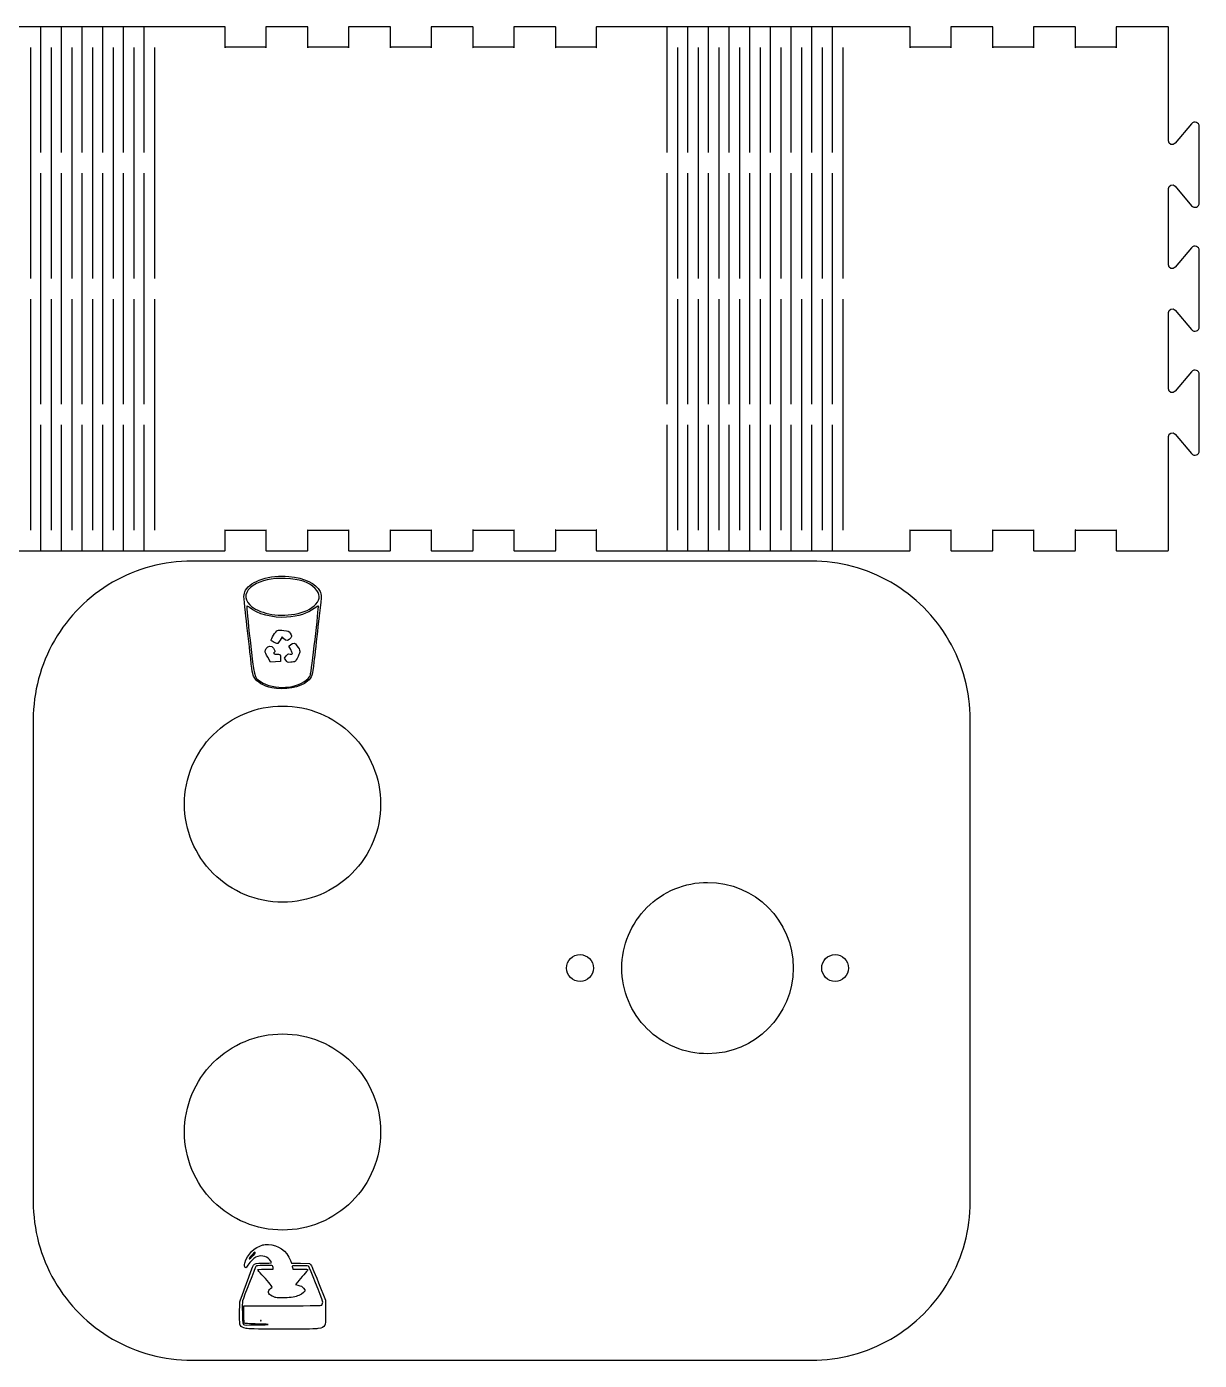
# Model space of a CAD drawing. Extents: x 1 to 445, y -9778 to -9574.
# Drawn here: x 275 to 445.3, y -9767.6 to -9573.9 of the extents above; entities that cross this region are included whole.
import ezdxf

# ---------------------------------------------------------------- set-up
doc = ezdxf.new("R2010")
doc.units = 0
doc.layers.get('0').update_dxf_attribs({"linetype": 'CONTINUOUS'})

msp = doc.modelspace()

# ---------------------------------------------------------------- linework, layer by layer
at = {"color": 7}
for p, q in [((295.78906, -9573.8785), (265.79297, -9573.8785)), ((277.03906, -9592.1758), (277.03906, -9573.8984)), ((280.03906, -9592.1758), (280.03906, -9573.8984)), ((283.03906, -9592.1758), (283.03906, -9573.8984)), ((286.03906, -9592.1758), (286.03906, -9573.8984)), ((289.03906, -9592.1758), (289.03906, -9573.8984)), ((292.03906, -9592.1758), (292.03906, -9573.8984)), ((303.78906, -9573.8785), (295.78906, -9573.8785)), ((303.83986, -9576.9295), (303.83986, -9573.9295)), ((309.73826, -9573.9295), (309.73826, -9576.9295)), ((315.78906, -9573.8785), (309.78906, -9573.8785)), ((315.83986, -9576.9295), (315.83986, -9573.9295)), ((321.73826, -9573.9295), (321.73826, -9576.9295)), ((327.78906, -9573.8785), (321.78906, -9573.8785)), ((327.83986, -9576.9295), (327.83986, -9573.9295)), ((333.73826, -9573.9295), (333.73826, -9576.9295)), ((339.78906, -9573.8785), (333.78906, -9573.8785)), ((339.83986, -9576.9295), (339.83986, -9573.9295)), ((345.73826, -9573.9295), (345.73826, -9576.9295)), ((351.78906, -9573.8785), (345.78906, -9573.8785)), ((351.83986, -9576.9295), (351.83986, -9573.9295)), ((357.73826, -9573.9295), (357.73826, -9576.9295)), ((365.78906, -9573.8785), (357.78906, -9573.8785)), ((395.78515, -9573.8785), (365.78906, -9573.8785)), ((368.03515, -9592.1758), (368.03515, -9573.8984)), ((371.03515, -9592.1758), (371.03515, -9573.8984)), ((374.03515, -9592.1758), (374.03515, -9573.8984)), ((377.03515, -9592.1758), (377.03515, -9573.8984)), ((380.03515, -9592.1758), (380.03515, -9573.8984)), ((383.03515, -9592.1758), (383.03515, -9573.8984)), ((386.03515, -9592.1758), (386.03515, -9573.8984)), ((389.03515, -9592.1758), (389.03515, -9573.8984)), ((392.03515, -9592.1758), (392.03515, -9573.8984)), ((403.28515, -9573.8785), (395.78515, -9573.8785)), ((403.33595, -9576.9295), (403.33595, -9573.9295)), ((409.23435, -9573.9295), (409.23435, -9576.9295)), ((415.28515, -9573.8785), (409.28515, -9573.8785)), ((415.33595, -9576.9295), (415.33595, -9573.9295)), ((421.23435, -9573.9295), (421.23435, -9576.9295)), ((427.28515, -9573.8785), (421.28515, -9573.8785)), ((427.33595, -9576.9295), (427.33595, -9573.9295)), ((433.23435, -9573.9295), (433.23435, -9576.9295)), ((440.78515, -9573.8785), (433.28515, -9573.8785)), ((440.78515, -9573.8785), (440.78515, -9573.8785)), ((440.83595, -9576.9295), (440.83595, -9573.9295)), ((275.53906, -9576.8984), (275.53906, -9610.4492)), ((278.53906, -9576.8984), (278.53906, -9610.4492)), ((281.53906, -9576.8984), (281.53906, -9610.4492)), ((284.53906, -9576.8984), (284.53906, -9610.4492)), ((287.53906, -9576.8984), (287.53906, -9610.4492)), ((290.53906, -9576.8984), (290.53906, -9610.4492)), ((293.53906, -9576.8984), (293.53906, -9610.4492)), ((309.78906, -9576.8785), (303.78906, -9576.8785)), ((321.78906, -9576.8785), (315.78906, -9576.8785)), ((333.78906, -9576.8785), (327.78906, -9576.8785)), ((345.78906, -9576.8785), (339.78906, -9576.8785)), ((357.78906, -9576.8785), (351.78906, -9576.8785)), ((369.53515, -9576.8984), (369.53515, -9610.4492)), ((372.53515, -9576.8984), (372.53515, -9610.4492)), ((375.53515, -9576.8984), (375.53515, -9610.4492)), ((378.53515, -9576.8984), (378.53515, -9610.4492)), ((381.53515, -9576.8984), (381.53515, -9610.4492)), ((384.53515, -9576.8984), (384.53515, -9610.4492)), ((387.53515, -9576.8984), (387.53515, -9610.4492)), ((390.53515, -9576.8984), (390.53515, -9610.4492)), ((393.53515, -9576.8984), (393.53515, -9610.4492)), ((409.28515, -9576.8785), (403.28515, -9576.8785)), ((421.28515, -9576.8785), (415.28515, -9576.8785)), ((433.28515, -9576.8785), (427.28515, -9576.8785)), ((440.83595, -9590.4607), (440.83595, -9576.9295)), ((444.18751, -9587.9803), (441.8086, -9590.8162)), ((445.33595, -9599.4646), (445.33595, -9588.3982)), ((277.03906, -9628.7266), (277.03906, -9595.1758)), ((280.03906, -9628.7266), (280.03906, -9595.1758)), ((283.03906, -9628.7266), (283.03906, -9595.1758)), ((286.03906, -9628.7266), (286.03906, -9595.1758)), ((289.03906, -9628.7266), (289.03906, -9595.1758)), ((292.03906, -9628.7266), (292.03906, -9595.1758)), ((368.03515, -9628.7266), (368.03515, -9595.1758)), ((371.03515, -9628.7266), (371.03515, -9595.1758)), ((374.03515, -9628.7266), (374.03515, -9595.1758)), ((377.03515, -9628.7266), (377.03515, -9595.1758)), ((380.03515, -9628.7266), (380.03515, -9595.1758)), ((383.03515, -9628.7266), (383.03515, -9595.1758)), ((386.03515, -9628.7266), (386.03515, -9595.1758)), ((389.03515, -9628.7266), (389.03515, -9595.1758)), ((392.03515, -9628.7266), (392.03515, -9595.1758)), ((440.83595, -9608.4686), (440.83595, -9597.4021)), ((441.8086, -9597.0467), (444.18751, -9599.8826)), ((444.18751, -9605.9881), (441.8086, -9608.824)), ((445.33595, -9617.4725), (445.33595, -9606.4061)), ((275.53906, -9613.4492), (275.53906, -9647)), ((278.53906, -9613.4492), (278.53906, -9647)), ((281.53906, -9613.4492), (281.53906, -9647)), ((284.53906, -9613.4492), (284.53906, -9647)), ((287.53906, -9613.4492), (287.53906, -9647)), ((290.53906, -9613.4492), (290.53906, -9647)), ((293.53906, -9613.4492), (293.53906, -9647)), ((369.53515, -9613.4492), (369.53515, -9647)), ((372.53515, -9613.4492), (372.53515, -9647)), ((375.53515, -9613.4492), (375.53515, -9647)), ((378.53515, -9613.4492), (378.53515, -9647)), ((381.53515, -9613.4492), (381.53515, -9647)), ((384.53515, -9613.4492), (384.53515, -9647)), ((387.53515, -9613.4492), (387.53515, -9647)), ((390.53515, -9613.4492), (390.53515, -9647)), ((393.53515, -9613.4492), (393.53515, -9647)), ((440.83595, -9626.4764), (440.83595, -9615.41)), ((441.8086, -9615.0545), (444.18751, -9617.8904)), ((444.18751, -9623.9959), (441.8086, -9626.8318)), ((445.33595, -9635.4803), (445.33595, -9624.4139)), ((277.03906, -9650), (277.03906, -9631.7266)), ((280.03906, -9650), (280.03906, -9631.7266)), ((283.03906, -9650), (283.03906, -9631.7266)), ((286.03906, -9650), (286.03906, -9631.7266)), ((289.03906, -9650), (289.03906, -9631.7266)), ((292.03906, -9650), (292.03906, -9631.7266)), ((368.03515, -9650), (368.03515, -9631.7266)), ((371.03515, -9650), (371.03515, -9631.7266)), ((374.03515, -9650), (374.03515, -9631.7266)), ((377.03515, -9650), (377.03515, -9631.7266)), ((380.03515, -9650), (380.03515, -9631.7266)), ((383.03515, -9650), (383.03515, -9631.7266)), ((386.03515, -9650), (386.03515, -9631.7266)), ((389.03515, -9650), (389.03515, -9631.7266)), ((392.03515, -9650), (392.03515, -9631.7266)), ((440.83595, -9646.949), (440.83595, -9633.4178)), ((441.8086, -9633.0623), (444.18751, -9635.8982)), ((303.78906, -9647), (309.78906, -9647)), ((303.83986, -9649.949), (303.83986, -9646.949)), ((309.73826, -9646.949), (309.73826, -9649.949)), ((315.78906, -9647), (321.78906, -9647)), ((315.83986, -9649.949), (315.83986, -9646.949)), ((321.73826, -9646.949), (321.73826, -9649.949)), ((327.78906, -9647), (333.78906, -9647)), ((327.83986, -9649.949), (327.83986, -9646.949)), ((333.73826, -9646.949), (333.73826, -9649.949)), ((339.78906, -9647), (345.78906, -9647)), ((339.83986, -9649.949), (339.83986, -9646.949)), ((345.73826, -9646.949), (345.73826, -9649.949)), ((351.78906, -9647), (357.78906, -9647)), ((351.83986, -9649.949), (351.83986, -9646.949)), ((357.73826, -9646.949), (357.73826, -9649.949)), ((403.28515, -9647), (409.28515, -9647)), ((403.33595, -9649.949), (403.33595, -9646.949)), ((409.23435, -9646.949), (409.23435, -9649.949)), ((415.28515, -9647), (421.28515, -9647)), ((415.33595, -9649.949), (415.33595, -9646.949)), ((421.23435, -9646.949), (421.23435, -9649.949)), ((427.28515, -9647), (433.28515, -9647)), ((427.33595, -9649.949), (427.33595, -9646.949)), ((433.23435, -9646.949), (433.23435, -9649.949)), ((440.83595, -9649.949), (440.83595, -9646.949)), ((265.79297, -9650), (295.78906, -9650)), ((295.78906, -9650), (303.78906, -9650)), ((309.78906, -9650), (315.78906, -9650)), ((321.78906, -9650), (327.78906, -9650)), ((333.78906, -9650), (339.78906, -9650)), ((345.78906, -9650), (351.78906, -9650)), ((357.78906, -9650), (365.78906, -9650)), ((365.78906, -9650), (395.78515, -9650)), ((395.78515, -9650), (403.28515, -9650)), ((409.28515, -9650), (415.28515, -9650)), ((421.28515, -9650), (427.28515, -9650)), ((433.28515, -9650), (440.78515, -9650)), ((389, -9651.5), (299, -9651.5)), ((275.94922, -9674.5508), (275.94922, -9744.5508)), ((412.05078, -9744.5508), (412.05078, -9674.5508)), ((326.41232, -9686.8076), (326.41232, -9686.8076)), ((357.32703, -9710.6209), (357.32703, -9710.6209)), ((386.35518, -9710.6209), (386.35518, -9710.6209)), ((394.38346, -9710.6209), (394.38346, -9710.6209)), ((326.41232, -9734.4355), (326.41232, -9734.4355)), ((299, -9767.6016), (344, -9767.6016)), ((344, -9767.6016), (389, -9767.6016))]:
    msp.add_line(p, q, dxfattribs=at)
at = {"color": 1}
for p, q in [((313.93592, -9659.2171), (313.93592, -9659.2171)), ((312.10752, -9662.5112), (311.80283, -9663.0065)), ((312.31308, -9662.7691), (312.10752, -9662.5112)), ((310.92709, -9663.3083), (310.92713, -9663.3107)), ((313.08125, -9663.8749), (313.36613, -9663.6423)), ((313.34239, -9664.3543), (313.08125, -9663.8749)), ((310.39638, -9666.1709), (310.00579, -9665.459)), ((311.12165, -9666.1429), (310.39638, -9666.1709)), ((311.84691, -9666.1159), (311.12165, -9666.1429)), ((311.87761, -9665.7939), (311.84691, -9666.1159)), ((312.44541, -9665.5879), (312.68322, -9665.2762)), ((312.6493, -9665.9179), (312.44541, -9665.5879)), ((312.64926, -9665.9178), (312.6493, -9665.9179)), ((310.58471, -9669.9114), (310.58469, -9669.9114)), ((313.54777, -9669.7238), (313.54777, -9669.7238)), ((308.16911, -9751.9091), (307.96765, -9752.0465)), ((308.18751, -9752.0273), (308.16911, -9751.9091)), ((308.00228, -9752.3062), (308.0023, -9752.3062)), ((313.325, -9753.1133), (313.47056, -9753.4728)), ((313.47056, -9753.4728), (314.77425, -9753.4988)), ((314.77425, -9753.4988), (316.07794, -9753.5248)), ((316.07794, -9753.5248), (316.23595, -9753.6836)), ((309.69129, -9754.3582), (310.78862, -9754.3442)), ((310.78862, -9754.3442), (310.78862, -9754.1401)), ((313.60157, -9754.141), (313.66287, -9754.3455)), ((313.66287, -9754.3455), (314.73928, -9754.3455)), ((314.37105, -9756.1957), (314.057, -9756.5906)), ((314.057, -9756.5906), (314.39395, -9756.6746)), ((317.38615, -9756.3559), (318.37834, -9758.8694)), ((306.55527, -9759.692), (312.16256, -9759.678)), ((306.55527, -9760.9281), (306.55527, -9759.692)), ((318.37834, -9758.8694), (318.39544, -9760.5627)), ((306.8564, -9762.9733), (306.85688, -9762.9735)), ((309.08081, -9761.8318), (309.08084, -9761.8278)), ((309.14823, -9762.436), (309.14814, -9762.4349))]:
    msp.add_line(p, q, dxfattribs=at)
at = {"color": 7}
for points in [[(303.83986, -9573.9295), (303.83986, -9573.9025), (303.81646, -9573.8785), (303.78906, -9573.8785)], [(309.78906, -9573.8785), (309.76176, -9573.8785), (309.73826, -9573.9015), (309.73826, -9573.9295)], [(315.83986, -9573.9295), (315.83986, -9573.9025), (315.81646, -9573.8785), (315.78906, -9573.8785)], [(321.78906, -9573.8785), (321.76176, -9573.8785), (321.73826, -9573.9015), (321.73826, -9573.9295)], [(327.83986, -9573.9295), (327.83986, -9573.9025), (327.81646, -9573.8785), (327.78906, -9573.8785)], [(333.78906, -9573.8785), (333.76176, -9573.8785), (333.73826, -9573.9015), (333.73826, -9573.9295)], [(339.83986, -9573.9295), (339.83986, -9573.9025), (339.81646, -9573.8785), (339.78906, -9573.8785)], [(345.78906, -9573.8785), (345.76176, -9573.8785), (345.73826, -9573.9015), (345.73826, -9573.9295)], [(351.83986, -9573.9295), (351.83986, -9573.9025), (351.81646, -9573.8785), (351.78906, -9573.8785)], [(357.78906, -9573.8785), (357.76176, -9573.8785), (357.73826, -9573.9015), (357.73826, -9573.9295)], [(403.33595, -9573.9295), (403.33595, -9573.9025), (403.31255, -9573.8785), (403.28515, -9573.8785)], [(409.28515, -9573.8785), (409.25785, -9573.8785), (409.23435, -9573.9015), (409.23435, -9573.9295)], [(415.33595, -9573.9295), (415.33595, -9573.9025), (415.31255, -9573.8785), (415.28515, -9573.8785)], [(421.28515, -9573.8785), (421.25785, -9573.8785), (421.23435, -9573.9015), (421.23435, -9573.9295)], [(427.33595, -9573.9295), (427.33595, -9573.9025), (427.31255, -9573.8785), (427.28515, -9573.8785)], [(433.28515, -9573.8785), (433.25785, -9573.8785), (433.23435, -9573.9015), (433.23435, -9573.9295)], [(440.83595, -9573.9295), (440.83595, -9573.9025), (440.81255, -9573.8785), (440.78515, -9573.8785)], [(303.78906, -9576.8785), (303.81636, -9576.8785), (303.83986, -9576.9015), (303.83986, -9576.9295)], [(309.73826, -9576.9295), (309.73826, -9576.9025), (309.76166, -9576.8785), (309.78906, -9576.8785)], [(315.78906, -9576.8785), (315.81636, -9576.8785), (315.83986, -9576.9015), (315.83986, -9576.9295)], [(321.73826, -9576.9295), (321.73826, -9576.9025), (321.76166, -9576.8785), (321.78906, -9576.8785)], [(327.78906, -9576.8785), (327.81636, -9576.8785), (327.83986, -9576.9015), (327.83986, -9576.9295)], [(333.73826, -9576.9295), (333.73826, -9576.9025), (333.76166, -9576.8785), (333.78906, -9576.8785)], [(339.78906, -9576.8785), (339.81636, -9576.8785), (339.83986, -9576.9015), (339.83986, -9576.9295)], [(345.73826, -9576.9295), (345.73826, -9576.9025), (345.76166, -9576.8785), (345.78906, -9576.8785)], [(351.78906, -9576.8785), (351.81636, -9576.8785), (351.83986, -9576.9015), (351.83986, -9576.9295)], [(357.73826, -9576.9295), (357.73826, -9576.9025), (357.76166, -9576.8785), (357.78906, -9576.8785)], [(403.28515, -9576.8785), (403.31255, -9576.8785), (403.33595, -9576.9015), (403.33595, -9576.9295)], [(409.23435, -9576.9295), (409.23435, -9576.9025), (409.25775, -9576.8785), (409.28515, -9576.8785)], [(415.28515, -9576.8785), (415.31255, -9576.8785), (415.33595, -9576.9015), (415.33595, -9576.9295)], [(421.23435, -9576.9295), (421.23435, -9576.9025), (421.25775, -9576.8785), (421.28515, -9576.8785)], [(427.28515, -9576.8785), (427.31255, -9576.8785), (427.33595, -9576.9015), (427.33595, -9576.9295)], [(433.23435, -9576.9295), (433.23435, -9576.9025), (433.25775, -9576.8785), (433.28515, -9576.8785)], [(445.33595, -9588.3982), (445.33595, -9587.7928), (444.57813, -9587.5154), (444.18751, -9587.9803)], [(441.8086, -9590.8162), (441.48048, -9591.2107), (440.83595, -9590.9764), (440.83595, -9590.4607)], [(440.83595, -9597.4021), (440.83595, -9596.8904), (441.47657, -9596.6561), (441.8086, -9597.0467)], [(444.18751, -9599.8826), (444.57813, -9600.3475), (445.33595, -9600.0701), (445.33595, -9599.4646)], [(445.33595, -9606.4061), (445.33595, -9605.8006), (444.57813, -9605.5232), (444.18751, -9605.9881)], [(441.8086, -9608.824), (441.48048, -9609.2186), (440.83595, -9608.9842), (440.83595, -9608.4686)], [(440.83595, -9615.41), (440.83595, -9614.8982), (441.47657, -9614.6639), (441.8086, -9615.0545)], [(444.18751, -9617.8904), (444.57813, -9618.3553), (445.33595, -9618.0779), (445.33595, -9617.4725)], [(445.33595, -9624.4139), (445.33595, -9623.8084), (444.57813, -9623.5311), (444.18751, -9623.9959)], [(441.8086, -9626.8318), (441.48048, -9627.2264), (440.83595, -9626.992), (440.83595, -9626.4764)], [(440.83595, -9633.4178), (440.83595, -9632.9061), (441.47657, -9632.6717), (441.8086, -9633.0623)], [(444.18751, -9635.8982), (444.57813, -9636.3631), (445.33595, -9636.0857), (445.33595, -9635.4803)], [(303.83986, -9646.949), (303.83984, -9646.976), (303.81636, -9647), (303.78906, -9647)], [(309.78906, -9647), (309.76176, -9647), (309.73826, -9646.977), (309.73826, -9646.949)], [(315.83986, -9646.949), (315.83984, -9646.976), (315.81636, -9647), (315.78906, -9647)], [(321.78906, -9647), (321.76176, -9647), (321.73826, -9646.977), (321.73826, -9646.949)], [(327.83986, -9646.949), (327.83984, -9646.976), (327.81636, -9647), (327.78906, -9647)], [(333.78906, -9647), (333.76176, -9647), (333.73826, -9646.977), (333.73826, -9646.949)], [(339.83986, -9646.949), (339.83984, -9646.976), (339.81636, -9647), (339.78906, -9647)], [(345.78906, -9647), (345.76176, -9647), (345.73826, -9646.977), (345.73826, -9646.949)], [(351.83986, -9646.949), (351.83984, -9646.976), (351.81636, -9647), (351.78906, -9647)], [(357.78906, -9647), (357.76176, -9647), (357.73826, -9646.977), (357.73826, -9646.949)], [(403.33595, -9646.949), (403.33594, -9646.976), (403.31245, -9647), (403.28515, -9647)], [(409.28515, -9647), (409.25785, -9647), (409.23435, -9646.977), (409.23435, -9646.949)], [(415.33595, -9646.949), (415.33594, -9646.976), (415.31245, -9647), (415.28515, -9647)], [(421.28515, -9647), (421.25785, -9647), (421.23435, -9646.977), (421.23435, -9646.949)], [(427.33595, -9646.949), (427.33594, -9646.976), (427.31245, -9647), (427.28515, -9647)], [(433.28515, -9647), (433.25785, -9647), (433.23435, -9646.977), (433.23435, -9646.949)], [(303.78906, -9650), (303.81636, -9650), (303.83986, -9649.977), (303.83986, -9649.949)], [(309.73826, -9649.949), (309.73828, -9649.976), (309.76176, -9650), (309.78906, -9650)], [(315.78906, -9650), (315.81636, -9650), (315.83986, -9649.977), (315.83986, -9649.949)], [(321.73826, -9649.949), (321.73828, -9649.976), (321.76176, -9650), (321.78906, -9650)], [(327.78906, -9650), (327.81636, -9650), (327.83986, -9649.977), (327.83986, -9649.949)], [(333.73826, -9649.949), (333.73828, -9649.976), (333.76176, -9650), (333.78906, -9650)], [(339.78906, -9650), (339.81636, -9650), (339.83986, -9649.977), (339.83986, -9649.949)], [(345.73826, -9649.949), (345.73828, -9649.976), (345.76176, -9650), (345.78906, -9650)], [(351.78906, -9650), (351.81636, -9650), (351.83986, -9649.977), (351.83986, -9649.949)], [(357.73826, -9649.949), (357.73828, -9649.976), (357.76176, -9650), (357.78906, -9650)], [(403.28515, -9650), (403.31255, -9650), (403.33595, -9649.977), (403.33595, -9649.949)], [(409.23435, -9649.949), (409.23437, -9649.976), (409.25785, -9650), (409.28515, -9650)], [(415.28515, -9650), (415.31255, -9650), (415.33595, -9649.977), (415.33595, -9649.949)], [(421.23435, -9649.949), (421.23437, -9649.976), (421.25785, -9650), (421.28515, -9650)], [(427.28515, -9650), (427.31255, -9650), (427.33595, -9649.977), (427.33595, -9649.949)], [(433.23435, -9649.949), (433.23437, -9649.976), (433.25785, -9650), (433.28515, -9650)], [(440.78515, -9650), (440.81255, -9650), (440.83595, -9649.977), (440.83595, -9649.949)], [(299, -9651.5), (294.95312, -9651.5), (290.98047, -9652.5664), (287.47656, -9654.5898)], [(400.52344, -9654.5898), (397.01953, -9652.5664), (393.04297, -9651.5), (389, -9651.5)], [(287.47656, -9654.5898), (283.97266, -9656.6133), (281.0625, -9659.5234), (279.03906, -9663.0273)], [(408.96094, -9663.0273), (406.9375, -9659.5234), (404.02734, -9656.6133), (400.52344, -9654.5898)], [(279.03906, -9663.0273), (277.01562, -9666.5313), (275.94922, -9670.5078), (275.94922, -9674.5508)], [(412.05078, -9674.5508), (412.05078, -9670.5039), (410.98437, -9666.5313), (408.96094, -9663.0273)], [(302.08605, -9676.7312), (304.75844, -9674.0589), (308.383, -9672.5574), (312.16233, -9672.5574)], [(312.16233, -9672.5574), (315.94167, -9672.5574), (319.5662, -9674.0589), (322.23859, -9676.7312)], [(297.91232, -9686.8076), (297.91232, -9683.0283), (299.41365, -9679.4038), (302.08605, -9676.7312)], [(322.23859, -9676.7312), (324.91099, -9679.4038), (326.41232, -9683.0283), (326.41232, -9686.8076)], [(302.08605, -9696.8837), (299.41365, -9694.2114), (297.91232, -9690.5869), (297.91232, -9686.8076)], [(326.41232, -9686.8076), (326.41232, -9690.5869), (324.91099, -9694.2114), (322.23859, -9696.8837)], [(312.16233, -9701.0575), (308.383, -9701.0575), (304.75844, -9699.5563), (302.08605, -9696.8837)], [(322.23859, -9696.8837), (319.5662, -9699.5563), (315.94167, -9701.0575), (312.16233, -9701.0575)], [(365.1017, -9701.8174), (367.43654, -9699.4827), (370.60324, -9698.1709), (373.90518, -9698.1709)], [(373.90518, -9698.1709), (380.78112, -9698.1709), (386.35518, -9703.7452), (386.35518, -9710.6209)], [(361.45519, -9710.6209), (361.45519, -9707.3191), (362.76689, -9704.1523), (365.1017, -9701.8174)], [(353.42704, -9710.6209), (353.42704, -9710.1039), (353.63249, -9709.6078), (353.99817, -9709.2421)], [(353.99817, -9709.2421), (354.36388, -9708.8765), (354.85987, -9708.6709), (355.37705, -9708.6709)], [(355.37705, -9708.6709), (356.45401, -9708.6709), (357.32703, -9709.544), (357.32703, -9710.6209)], [(390.48347, -9710.6209), (390.48347, -9709.544), (391.35649, -9708.6709), (392.43345, -9708.6709)], [(392.43345, -9708.6709), (392.95063, -9708.6709), (393.44662, -9708.8765), (393.81233, -9709.2421)], [(393.81233, -9709.2421), (394.17801, -9709.6078), (394.38346, -9710.1039), (394.38346, -9710.6209)], [(353.99817, -9711.9999), (353.63249, -9711.6342), (353.42704, -9711.1381), (353.42704, -9710.6209)], [(357.32703, -9710.6209), (357.32703, -9711.698), (356.45401, -9712.5711), (355.37705, -9712.5711)], [(365.1017, -9719.4244), (362.76689, -9717.0897), (361.45519, -9713.9229), (361.45519, -9710.6209)], [(386.35518, -9710.6209), (386.35518, -9717.4969), (380.78112, -9723.0711), (373.90518, -9723.0711)], [(392.43345, -9712.5711), (391.35649, -9712.5711), (390.48347, -9711.698), (390.48347, -9710.6209)], [(394.38346, -9710.6209), (394.38346, -9711.1381), (394.17801, -9711.6342), (393.81233, -9711.9999)], [(355.37705, -9712.5711), (354.85987, -9712.5711), (354.36388, -9712.3655), (353.99817, -9711.9999)], [(393.81233, -9711.9999), (393.44662, -9712.3655), (392.95063, -9712.5711), (392.43345, -9712.5711)], [(302.08605, -9724.3591), (304.75844, -9721.6868), (308.383, -9720.1853), (312.16233, -9720.1853)], [(312.16233, -9720.1853), (315.94167, -9720.1853), (319.5662, -9721.6868), (322.23859, -9724.3591)], [(373.90518, -9723.0711), (370.60324, -9723.0711), (367.43654, -9721.7593), (365.1017, -9719.4244)], [(297.91232, -9734.4355), (297.91232, -9730.6562), (299.41365, -9727.0317), (302.08605, -9724.3591)], [(322.23859, -9724.3591), (324.91099, -9727.0317), (326.41232, -9730.6562), (326.41232, -9734.4355)], [(302.08605, -9744.5116), (299.41365, -9741.8393), (297.91232, -9738.2148), (297.91232, -9734.4355)], [(326.41232, -9734.4355), (326.41232, -9738.2148), (324.91099, -9741.8393), (322.23859, -9744.5116)], [(275.94922, -9744.5508), (275.94922, -9748.5977), (277.01562, -9752.5703), (279.03906, -9756.0742)], [(312.16233, -9748.6854), (308.383, -9748.6854), (304.75844, -9747.1842), (302.08605, -9744.5116)], [(322.23859, -9744.5116), (319.5662, -9747.1842), (315.94167, -9748.6854), (312.16233, -9748.6854)], [(408.96094, -9756.0742), (410.98437, -9752.5703), (412.05078, -9748.5938), (412.05078, -9744.5508)], [(279.03906, -9756.0742), (281.0625, -9759.5781), (283.97266, -9762.4883), (287.47656, -9764.5117)], [(400.52344, -9764.5117), (404.02734, -9762.4883), (406.9375, -9759.5781), (408.96094, -9756.0742)], [(287.47656, -9764.5117), (290.98047, -9766.5352), (294.95703, -9767.6016), (299, -9767.6016)], [(389, -9767.6016), (393.04687, -9767.6016), (397.01953, -9766.5352), (400.52344, -9764.5117)]]:
    msp.add_open_spline(points, degree=3, dxfattribs=at)
at = {"color": 1}
for points in [[(307.91569, -9655.0537), (306.67989, -9655.8526), (306.478, -9656.9511), (307.39777, -9657.8723)], [(306.79732, -9655.7495), (307.49193, -9654.4064), (310.39167, -9653.4715), (313.07122, -9653.7267)], [(312.55902, -9654.0346), (310.48924, -9653.9626), (309.14845, -9654.257), (307.91569, -9655.0537)], [(316.89667, -9655.4849), (315.96417, -9654.5531), (314.62815, -9654.1065), (312.55902, -9654.0346)], [(313.07122, -9653.7267), (315.34445, -9653.9434), (317.00084, -9654.7488), (317.6038, -9655.9307)], [(306.77032, -9658.9735), (306.48859, -9656.5431), (306.49026, -9656.3433), (306.79732, -9655.7495)], [(317.00419, -9657.7673), (317.70256, -9657.0098), (317.66699, -9656.2548), (316.89667, -9655.4849)], [(317.6038, -9655.9307), (317.84681, -9656.4071), (317.85281, -9656.3027), (317.31031, -9661.0351)], [(307.42072, -9664.6679), (307.21564, -9662.8525), (306.92296, -9660.29), (306.77032, -9658.9735)], [(306.96527, -9658.0534), (306.92327, -9658.1004), (307.13607, -9660.3183), (307.43818, -9662.9817)], [(307.38299, -9658.2679), (307.19043, -9658.0989), (307.00835, -9658.0052), (306.96527, -9658.0534)], [(312.74894, -9659.6582), (310.81596, -9659.8074), (308.43324, -9659.1899), (307.38299, -9658.2679)], [(307.39777, -9657.8723), (308.61474, -9659.0911), (311.37155, -9659.6582), (313.93592, -9659.2171)], [(316.75361, -9658.4042), (315.77499, -9659.1245), (314.50279, -9659.5228), (312.74894, -9659.6582)], [(313.93592, -9659.2171), (315.22807, -9658.9947), (316.37023, -9658.4553), (317.00419, -9657.7673)], [(316.2066, -9668.0339), (316.35524, -9667.6288), (317.46458, -9658.1223), (317.37383, -9658.0316)], [(317.37383, -9658.0316), (317.34723, -9658.0046), (317.0681, -9658.1727), (316.75361, -9658.4042)], [(310.51529, -9663.0259), (310.42059, -9662.8725), (311.19359, -9661.6364), (311.42139, -9661.5769)], [(311.42139, -9661.5769), (311.52993, -9661.5489), (311.94065, -9661.5499), (312.3341, -9661.5769)], [(313.37152, -9662.6364), (313.12918, -9663.105), (312.63085, -9663.1675), (312.31308, -9662.7691)], [(312.3341, -9661.5769), (313.03997, -9661.6299), (313.05256, -9661.6359), (313.28092, -9661.9976)], [(313.28092, -9661.9976), (313.49627, -9662.3387), (313.50257, -9662.3831), (313.37152, -9662.6364)], [(317.31031, -9661.0351), (317.09775, -9662.8891), (316.83415, -9665.1965), (316.72451, -9666.1629)], [(308.03502, -9668.3801), (307.81593, -9668.0062), (307.7591, -9667.6627), (307.42072, -9664.6679)], [(307.43818, -9662.9817), (308.05962, -9668.4605), (308.03924, -9668.3768), (308.89048, -9668.955)], [(310.00579, -9665.459), (309.79102, -9665.0676), (309.61545, -9664.6921), (309.61564, -9664.6243)], [(309.61564, -9664.6243), (309.61584, -9664.5563), (309.70064, -9664.3621), (309.80416, -9664.1925)], [(309.80416, -9664.1925), (310.05385, -9663.7828), (310.54496, -9663.7554), (310.84286, -9664.1345)], [(310.92713, -9663.3107), (310.73466, -9663.2092), (310.54933, -9663.0808), (310.51529, -9663.0259)], [(310.94317, -9664.7872), (310.75056, -9664.9065), (310.96537, -9665.0238), (311.37582, -9665.0238)], [(310.84286, -9664.1345), (311.05464, -9664.4037), (311.0988, -9664.6911), (310.94317, -9664.7872)], [(311.38759, -9663.4975), (311.32679, -9663.4975), (311.11956, -9663.4105), (310.92709, -9663.3083)], [(311.80283, -9663.0065), (311.63525, -9663.2786), (311.44839, -9663.4996), (311.38759, -9663.4975)], [(313.26229, -9665.0043), (313.67689, -9665.0533), (313.68539, -9664.9833), (313.34239, -9664.3543)], [(313.36613, -9663.6423), (313.76509, -9663.3169), (313.93351, -9663.3494), (314.24963, -9663.8127)], [(314.24963, -9663.8127), (314.78703, -9664.6003), (314.78352, -9664.5683), (314.41961, -9665.3559)], [(311.37582, -9665.0238), (311.73797, -9665.0238), (311.80347, -9665.0548), (311.85201, -9665.2481)], [(311.85201, -9665.2481), (311.88301, -9665.3713), (311.89451, -9665.6171), (311.87761, -9665.7939)], [(313.34703, -9666.1972), (312.86489, -9666.2462), (312.84828, -9666.2392), (312.64926, -9665.9178)], [(312.68322, -9665.2762), (312.88973, -9665.0054), (312.96593, -9664.9696), (313.26229, -9665.0043)], [(313.96546, -9666.1082), (313.89696, -9666.1302), (313.61867, -9666.1692), (313.34703, -9666.1972)], [(314.41961, -9665.3559), (314.23832, -9665.7483), (314.03395, -9666.0867), (313.96546, -9666.1082)], [(316.72451, -9666.1629), (316.50466, -9668.1001), (316.40824, -9668.3922), (315.80997, -9668.9327)], [(310.58469, -9669.9114), (309.39666, -9669.6533), (308.447, -9669.0831), (308.03502, -9668.3801)], [(313.54777, -9669.7238), (314.87357, -9669.443), (315.9378, -9668.7666), (316.2066, -9668.0339)], [(308.89048, -9668.955), (309.15856, -9669.1372), (309.54953, -9669.3534), (309.7593, -9669.4352)], [(309.7593, -9669.4352), (310.82939, -9669.8533), (312.37938, -9669.9714), (313.54777, -9669.7238)], [(315.80997, -9668.9327), (314.75749, -9669.8837), (312.44834, -9670.316), (310.58471, -9669.9114)], [(306.6871, -9753.465), (307.02907, -9752.2016), (308.07947, -9751.1522), (309.30642, -9750.848)], [(309.30642, -9750.848), (309.46649, -9750.808), (309.82367, -9750.779), (310.10017, -9750.783)], [(310.10017, -9750.783), (311.52124, -9750.802), (312.74834, -9751.689), (313.325, -9753.1133)], [(305.96951, -9759.1261), (306.02161, -9758.7659), (307.77356, -9754.0675), (307.95758, -9753.7945)], [(308.30568, -9753.9497), (308.21158, -9754.0447), (306.48558, -9758.4787), (306.35226, -9758.9674)], [(306.6781, -9754.0043), (306.5966, -9753.8334), (306.5972, -9753.7988), (306.6871, -9753.465)], [(307.13241, -9753.771), (306.98224, -9753.9997), (306.83818, -9754.1869), (306.81228, -9754.1869)], [(308.25654, -9752.6266), (307.89334, -9752.8243), (307.47304, -9753.2522), (307.13241, -9753.771)], [(307.96765, -9752.0465), (307.77143, -9752.1804), (307.29598, -9752.7683), (307.29598, -9752.877)], [(307.29598, -9752.877), (307.29598, -9752.907), (307.40909, -9752.827), (307.54733, -9752.6992)], [(307.54733, -9752.6992), (307.68559, -9752.5715), (307.89031, -9752.3947), (308.00228, -9752.3062)], [(307.95758, -9753.7945), (308.14448, -9753.5171), (308.2283, -9753.5006), (309.45241, -9753.4997)], [(308.0023, -9752.3062), (308.15035, -9752.1893), (308.20087, -9752.1132), (308.18751, -9752.0273)], [(309.5948, -9752.516), (309.23562, -9752.3788), (308.618, -9752.43), (308.25654, -9752.6266)], [(309.52415, -9753.8276), (308.49206, -9753.8426), (308.40238, -9753.8516), (308.30568, -9753.9497)], [(309.45241, -9753.4997), (310.71127, -9753.4989), (310.68694, -9753.5097), (310.41795, -9753.1367)], [(310.71342, -9753.8736), (310.65952, -9753.8286), (310.3232, -9753.8156), (309.52415, -9753.8276)], [(310.41795, -9753.1367), (310.22812, -9752.8746), (309.91435, -9752.638), (309.5948, -9752.516)], [(310.78862, -9754.1401), (310.78862, -9754.0278), (310.75482, -9753.9079), (310.71342, -9753.8736)], [(314.7227, -9753.8698), (314.07236, -9753.8698), (313.54027, -9753.8848), (313.54027, -9753.9028)], [(313.54027, -9753.9028), (313.54027, -9753.9218), (313.56787, -9754.0284), (313.60157, -9754.141)], [(315.99645, -9753.9707), (315.91175, -9753.8777), (315.81872, -9753.8698), (314.7227, -9753.8698)], [(316.23595, -9753.6836), (316.35772, -9753.8059), (316.62151, -9754.4188), (317.38615, -9756.3559)], [(306.81228, -9754.1869), (306.78638, -9754.1869), (306.72598, -9754.1049), (306.6781, -9754.0043)], [(309.15125, -9755.1676), (308.82761, -9754.8193), (308.56981, -9754.4978), (308.57838, -9754.4532)], [(308.57838, -9754.4532), (308.59168, -9754.3842), (308.75539, -9754.3702), (309.69129, -9754.3582)], [(310.65633, -9756.9341), (310.65633, -9756.8691), (309.81998, -9755.8873), (309.15125, -9755.1676)], [(315.2504, -9755.175), (314.93948, -9755.5191), (314.54377, -9755.9785), (314.37105, -9756.1957)], [(314.73928, -9754.3455), (315.76634, -9754.3455), (315.8157, -9754.3455), (315.8157, -9754.4474)], [(315.8157, -9754.4474), (315.8157, -9754.5034), (315.56131, -9754.8308), (315.2504, -9755.175)], [(317.98106, -9759.0027), (317.85313, -9758.5705), (316.07182, -9754.054), (315.99645, -9753.9707)], [(310.63877, -9758.2606), (310.02016, -9758.0084), (309.92519, -9757.5341), (310.4182, -9757.1589)], [(310.4182, -9757.1589), (310.54917, -9757.0589), (310.65633, -9756.958), (310.65633, -9756.9341)], [(314.39395, -9756.6746), (314.82438, -9756.782), (315.01832, -9756.8864), (315.22576, -9757.1227)], [(315.22576, -9757.1227), (315.52212, -9757.4602), (315.44985, -9757.6573), (314.91469, -9757.9711)], [(305.92141, -9760.8808), (305.92195, -9760.095), (305.94361, -9759.3054), (305.96951, -9759.1261)], [(306.35226, -9758.9674), (306.26846, -9759.2746), (306.33366, -9762.1691), (306.42786, -9762.3199)], [(311.07966, -9758.4546), (311.02146, -9758.4226), (310.82305, -9758.3357), (310.63877, -9758.2606)], [(313.11695, -9758.4966), (312.40276, -9758.5786), (311.26608, -9758.5556), (311.07966, -9758.4546)], [(312.16256, -9759.678), (317.23355, -9759.665), (317.77799, -9759.656), (317.855, -9759.579)], [(314.91469, -9757.9711), (314.40271, -9758.2712), (313.96771, -9758.3984), (313.11695, -9758.4966)], [(317.855, -9759.579), (317.96566, -9759.4683), (318.03077, -9759.1706), (317.98106, -9759.0027)], [(306.01291, -9762.491), (305.93151, -9762.3314), (305.92051, -9762.1379), (305.92141, -9760.8808)], [(306.62137, -9762.2187), (306.57187, -9762.1777), (306.55527, -9761.8527), (306.55527, -9760.9281)], [(318.39544, -9760.5627), (318.41244, -9762.2407), (318.41144, -9762.2582), (318.29125, -9762.4911)], [(306.85688, -9762.9735), (306.34287, -9762.8725), (306.15169, -9762.7632), (306.01291, -9762.491)], [(306.42786, -9762.3199), (306.52406, -9762.474), (306.63838, -9762.4926), (307.32261, -9762.466)], [(308.16918, -9762.3117), (307.29211, -9762.2887), (306.66052, -9762.2507), (306.62137, -9762.2187)], [(312.07128, -9763.0703), (307.80065, -9763.0603), (307.27511, -9763.0553), (306.8564, -9762.9733)], [(307.32261, -9762.466), (307.64275, -9762.453), (308.46428, -9762.44), (309.14823, -9762.436)], [(309.14814, -9762.4349), (310.71962, -9762.4249), (310.24408, -9762.3659), (308.16918, -9762.3117)], [(308.97941, -9761.8278), (308.93721, -9761.8448), (308.94971, -9761.8568), (309.01141, -9761.8598)], [(309.08084, -9761.8278), (309.06324, -9761.8098), (309.01764, -9761.8088), (308.97941, -9761.8278)], [(309.01141, -9761.8598), (309.06721, -9761.8598), (309.09841, -9761.8498), (309.08081, -9761.8318)], [(317.31003, -9762.9933), (316.88868, -9763.0643), (316.1593, -9763.0753), (312.07128, -9763.0703)], [(318.29125, -9762.4911), (318.13847, -9762.7872), (317.94636, -9762.8855), (317.31003, -9762.9933)]]:
    msp.add_open_spline(points, degree=3, dxfattribs=at)

doc.saveas('drawing.dxf')
